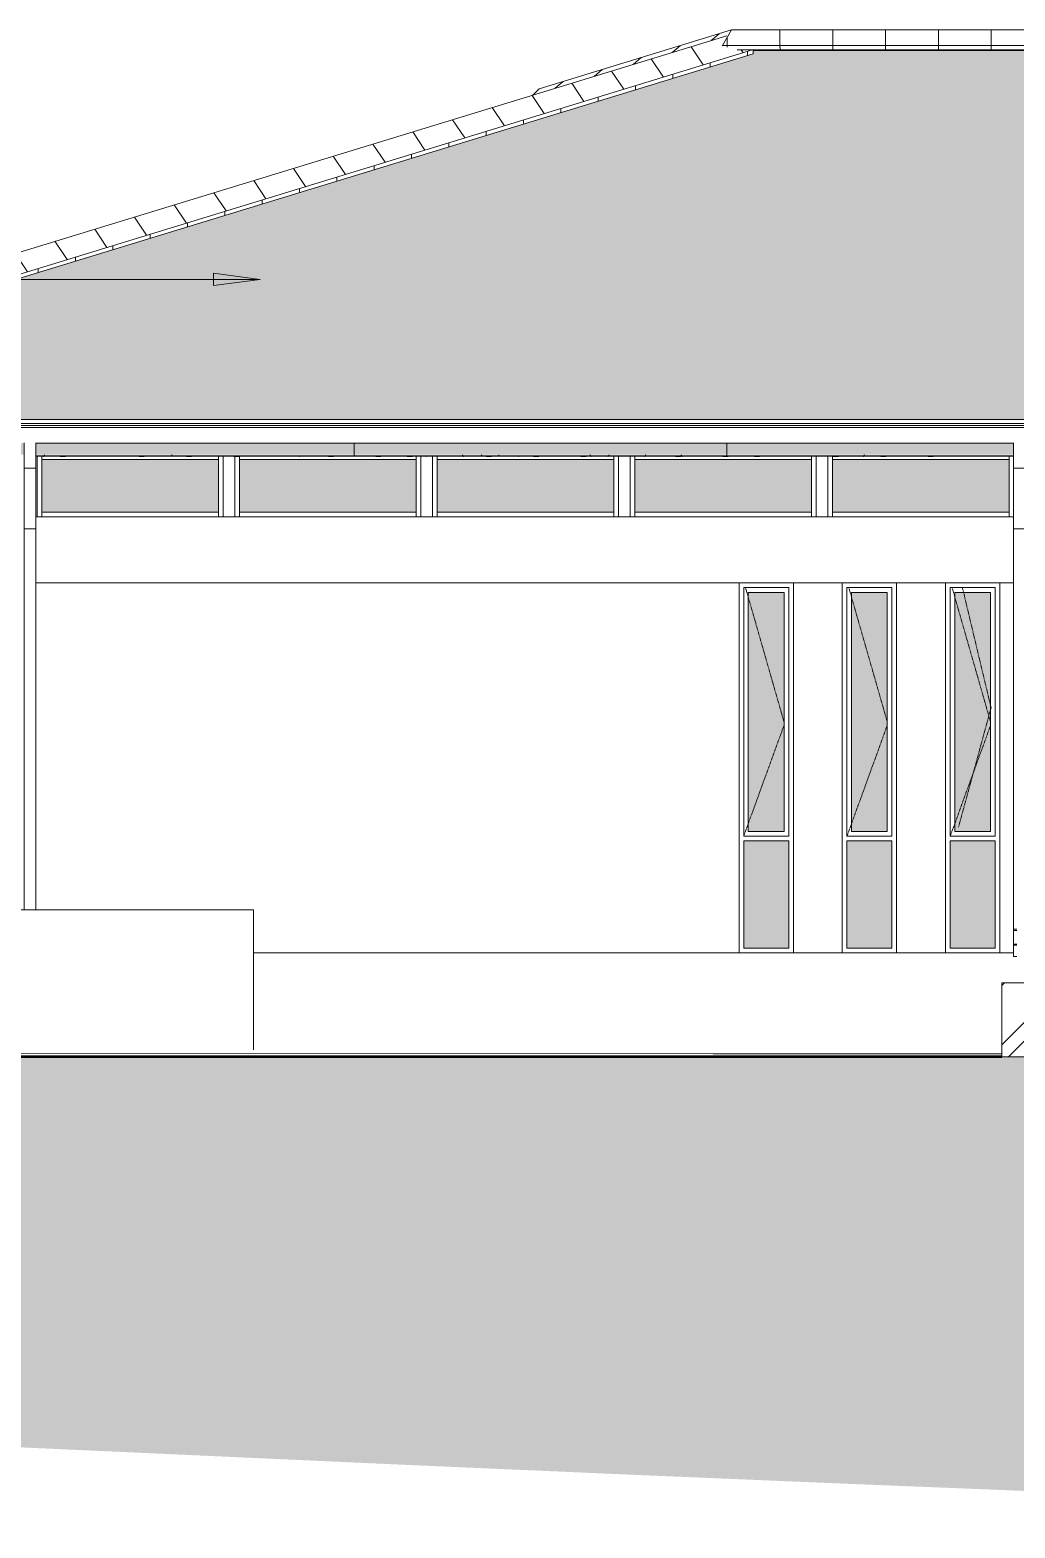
# Model space of a CAD drawing. Header units: millimetres. Extents: x -35517 to 139323, y -3702 to 5999.
# Drawn here: x 109879 to 116222, y -3702 to 5938 of the extents above; entities that cross this region are included whole.
import ezdxf

# ---------------------------------------------------------------- set-up
doc = ezdxf.new("R2010")
doc.units = ezdxf.units.MM
doc.linetypes.add('Dash', pattern=[6.35, 3.175, -3.175])
for name, color, linetype, lineweight in [('A-DETL-GENF', 92, 'Continuous', 5), ('A-DETL-THIN', 151, 'Continuous', 5), ('A-GENM', 13, 'Continuous', 5), ('A-GLAZ', 151, 'Continuous', 5), ('A-GLAZ-CURT', 52, 'Continuous', 5), ('A-GLAZ-CWMG', 51, 'Continuous', 5), ('A-GLAZ-HDLN', 1, 'Dash', 9), ('A-ROOF', 132, 'Continuous', 9), ('A-ROOF-OTLN', 132, 'Continuous', 5), ('A-ROOF-PATT', 132, 'Continuous', 9), ('A-WALL', 113, 'Continuous', 9), ('A-WALL-PATT', 111, 'Continuous', 18), ('C-TOPO', 7, 'Continuous', 5), ('C-TOPO-PATT', 8, 'Continuous', 50), ('G-ANNO-TEXT', 231, 'Continuous', 5), ('I-WALL', 2, 'Continuous', 9), ('S-COLS', 52, 'Continuous', 5)]:
    doc.layers.add(name, color=color, linetype=linetype, lineweight=lineweight)

# ---------------------------------------------------------------- blocks, each defined once
blk = doc.blocks.new('W-05 350x2380 - 350-1484005-GENERAL EAST ELEVATION')
at = {"layer": 'A-GLAZ'}
for points in [[(7258.7, 780), (7488.7, 780), (7488.7, 2319), (7258.7, 2319), (7258.7, 872.7)], [(7518.7, 30), (7518.1, 720), (7228.7, 720), (7228.7, 30), (7369.3, 30)]]:
    blk.add_hatch(color=256, dxfattribs=at).paths.add_polyline_path(points)
for p, q in [((7228.7, 750), (7228.7, 2350)), ((7228.7, 2350), (7518.7, 2350)), ((7258.7, 2319), (7258.7, 780)), ((7258.7, 2319), (7488.7, 2319)), ((7488.7, 780), (7488.7, 2319)), ((7518.7, 2350), (7518.7, 750)), ((7258.7, 780), (7488.7, 780)), ((7518.7, 750), (7228.7, 750)), ((7228.7, 30), (7228.7, 720)), ((7228.7, 720), (7518.7, 720)), ((7518.7, 720), (7518.7, 30)), ((7518.7, 30), (7228.7, 30))]:
    blk.add_line(p, q, dxfattribs=at)
at = {"layer": 'A-GLAZ-HDLN'}
for p, q in [((7240.9, 2349), (7488.7, 1484.8)), ((8629.9, 2380), (8630.2, 2378.7)), ((8633.9, 2363.2), (8636.6, 2352)), ((8646.1, 2312), (8659.1, 2257.6)), ((8666.6, 2226), (8691.9, 2120)), ((8696.7, 2100), (8706.4, 2059.3)), ((8709.7, 2045.7), (8712.5, 2034)), ((8722, 1994), (8727.5, 1971.1)), ((8730.7, 1957.5), (8737.8, 1928)), ((8747.3, 1888), (8748.5, 1883)), ((8751.8, 1869.3), (8763, 1822)), ((8805.7, 1643.4), (8813.6, 1610)), ((8815.5, 1554.8), (8805.7, 1518.6)), ((8819.7, 1570), (8819.2, 1568.1)), ((7488.7, 1464.3), (7228.7, 750)), ((8758.3, 1344.9), (8743.9, 1292)), ((8720.7, 1207), (8715, 1186)), ((8733, 1252), (8726.7, 1228.9)), ((8704.1, 1146), (8688.9, 1090.5)), ((8664.7, 1001.6), (8660.1, 984.8)), ((8633, 885.3), (8628.2, 868)), ((8646.2, 934), (8636.6, 898.7)), ((8617.3, 828), (8613.1, 812.6))]:
    blk.add_line(p, q, dxfattribs=at)
blk = doc.blocks.new('W-05 350x2380 - 350-V376-GENERAL EAST ELEVATION')
at = {"layer": 'A-GLAZ'}
for points in [[(6766, 780), (6823.7, 780), (6823.7, 2319), (6593.7, 2319), (6593.7, 780), (6615.1, 780)], [(6657.6, 30), (6853.7, 30), (6853.1, 720), (6563.7, 720), (6563.7, 30), (6652.8, 30)]]:
    blk.add_hatch(color=256, dxfattribs=at).paths.add_polyline_path(points)
for p, q in [((6563.7, 750), (6563.7, 2350)), ((6563.7, 2350), (6853.7, 2350)), ((6593.7, 2319), (6593.7, 780)), ((6593.7, 2319), (6823.7, 2319)), ((6823.7, 780), (6823.7, 2319)), ((6853.7, 2350), (6853.7, 750)), ((6593.7, 780), (6823.7, 780)), ((6853.7, 750), (6563.7, 750)), ((6563.7, 30), (6563.7, 720)), ((6563.7, 720), (6853.7, 720)), ((6853.7, 720), (6853.7, 30)), ((6853.7, 30), (6563.7, 30))]:
    blk.add_line(p, q, dxfattribs=at)
at = {"layer": 'A-GLAZ-HDLN'}
for p, q in [((6575.9, 2349), (6823.7, 1484.8)), ((7964.9, 2380), (7965.4, 2378)), ((7969.1, 2362.6), (7971.6, 2352)), ((7981.1, 2312), (7994.4, 2256.5)), ((8001.6, 2226), (8026.9, 2120)), ((8031.7, 2100), (8041.3, 2060)), ((8044.5, 2046.4), (8047.5, 2034)), ((8057, 1994), (8062.3, 1971.9)), ((8065.5, 1958.2), (8072.8, 1928)), ((8082.3, 1888), (8083.3, 1883.7)), ((8086.6, 1870), (8098, 1822)), ((8139.7, 1647.5), (8148.6, 1610)), ((8150.4, 1554.1), (8139.7, 1514.9)), ((8154.7, 1570), (8154, 1567.4)), ((6823.7, 1464.3), (6563.7, 750)), ((8093.6, 1346), (8078.9, 1292)), ((8056, 1208.1), (8050, 1186)), ((8068, 1252), (8061.8, 1229.5)), ((8039.1, 1146), (8024.2, 1091.6)), ((7998.7, 997.9), (7994.9, 984.1)), ((7967.8, 884.6), (7963.2, 868)), ((7981.2, 934), (7971.4, 898)), ((7952.3, 828), (7947.9, 811.9))]:
    blk.add_line(p, q, dxfattribs=at)
blk = doc.blocks.new('FP_607-GENERAL EAST ELEVATION')
at = {"layer": 'A-ROOF-OTLN'}
blk.add_line((1340.5, 3195), (7635.5, 3195), dxfattribs=at)
at = {"layer": 'A-ROOF-PATT', "lineweight": 5}
for p, q in [((1340.5, 3197), (7635.5, 3197)), ((1388.4, 3193.9), (1388.2, 3193.8)), ((1388.5, 3193.9), (1388.4, 3193.9)), ((1388.7, 3193.9), (1388.5, 3193.9)), ((1388.9, 3194), (1388.7, 3193.9)), ((1389.1, 3194.1), (1388.9, 3194)), ((1389.3, 3194.2), (1389.1, 3194.1)), ((1389.5, 3194.2), (1389.3, 3194.2)), ((1389.7, 3194.4), (1389.5, 3194.2)), ((1389.9, 3194.5), (1389.7, 3194.4)), ((1390.1, 3194.6), (1389.9, 3194.5)), ((1390.3, 3194.8), (1390.1, 3194.6)), ((1390.5, 3194.9), (1390.3, 3194.8)), ((1390.7, 3195.1), (1390.5, 3194.9)), ((1390.8, 3195.3), (1390.7, 3195.1)), ((1391, 3195.5), (1390.8, 3195.3)), ((1391.2, 3195.7), (1391, 3195.5)), ((1391.4, 3195.9), (1391.2, 3195.7)), ((1391.6, 3196.1), (1391.4, 3195.9)), ((1391.8, 3196.3), (1391.6, 3196.1)), ((1392, 3196.6), (1391.8, 3196.3)), ((1392.2, 3196.8), (1392, 3196.6)), ((1392.4, 3197.1), (1392.2, 3196.8)), ((1392.6, 3197.4), (1392.4, 3197.1)), ((1392.8, 3197.6), (1392.6, 3197.4)), ((1393, 3197.9), (1392.8, 3197.6)), ((1393.1, 3198.2), (1393, 3197.9)), ((1393.3, 3198.5), (1393.1, 3198.2)), ((1393.5, 3198.8), (1393.3, 3198.5)), ((1393.7, 3199.2), (1393.5, 3198.8)), ((1393.9, 3199.5), (1393.7, 3199.2)), ((1394.1, 3199.8), (1393.9, 3199.5)), ((1394.3, 3200.2), (1394.1, 3199.8)), ((1394.5, 3200.5), (1394.3, 3200.2)), ((1394.7, 3200.9), (1394.5, 3200.5)), ((1394.9, 3201.2), (1394.7, 3200.9)), ((1395.1, 3201.6), (1394.9, 3201.2)), ((1395.3, 3201.9), (1395.1, 3201.6)), ((1395.4, 3202.3), (1395.3, 3201.9)), ((1395.6, 3202.6), (1395.4, 3202.3)), ((1395.8, 3203), (1395.6, 3202.6)), ((1396, 3203.4), (1395.8, 3203)), ((1396.2, 3203.8), (1396, 3203.4)), ((1396.4, 3204.1), (1396.2, 3203.8)), ((1396.6, 3204.5), (1396.4, 3204.1)), ((1497.6, 3194), (1531.1, 3194)), ((2005.6, 3194), (2039.1, 3194)), ((2209.6, 3193.9), (2209.4, 3193.8)), ((2209.8, 3193.9), (2209.6, 3193.9)), ((2210, 3193.9), (2209.8, 3193.9)), ((2210.2, 3194), (2210, 3193.9)), ((2210.3, 3194.1), (2210.2, 3194)), ((2210.5, 3194.2), (2210.3, 3194.1)), ((2210.7, 3194.2), (2210.5, 3194.2)), ((2210.9, 3194.4), (2210.7, 3194.2)), ((2211.1, 3194.5), (2210.9, 3194.4)), ((2211.3, 3194.6), (2211.1, 3194.5)), ((2211.5, 3194.8), (2211.3, 3194.6)), ((2211.7, 3194.9), (2211.5, 3194.8)), ((2211.9, 3195.1), (2211.7, 3194.9)), ((2212.1, 3195.3), (2211.9, 3195.1)), ((2212.3, 3195.5), (2212.1, 3195.3)), ((2212.5, 3195.7), (2212.3, 3195.5)), ((2212.6, 3195.9), (2212.5, 3195.7)), ((2212.8, 3196.1), (2212.6, 3195.9)), ((2213, 3196.3), (2212.8, 3196.1)), ((2213.2, 3196.6), (2213, 3196.3)), ((2213.4, 3196.8), (2213.2, 3196.6)), ((2213.6, 3197.1), (2213.4, 3196.8)), ((2213.8, 3197.4), (2213.6, 3197.1)), ((2214, 3197.6), (2213.8, 3197.4)), ((2214.2, 3197.9), (2214, 3197.6)), ((2214.4, 3198.2), (2214.2, 3197.9)), ((2214.6, 3198.5), (2214.4, 3198.2)), ((2214.8, 3198.8), (2214.6, 3198.5)), ((2214.9, 3199.2), (2214.8, 3198.8)), ((2215.1, 3199.5), (2214.9, 3199.2)), ((2215.3, 3199.8), (2215.1, 3199.5)), ((2215.5, 3200.2), (2215.3, 3199.8)), ((2215.7, 3200.5), (2215.5, 3200.2)), ((2215.9, 3200.9), (2215.7, 3200.5)), ((2216.1, 3201.2), (2215.9, 3200.9)), ((2216.3, 3201.6), (2216.1, 3201.2)), ((2216.5, 3201.9), (2216.3, 3201.6)), ((2216.7, 3202.3), (2216.5, 3201.9)), ((2216.9, 3202.6), (2216.7, 3202.3)), ((2217, 3203), (2216.9, 3202.6)), ((2217.2, 3203.4), (2217, 3203)), ((2217.4, 3203.8), (2217.2, 3203.4)), ((2217.6, 3204.1), (2217.4, 3203.8)), ((2217.8, 3204.5), (2217.6, 3204.1)), ((2310.4, 3194), (2343.9, 3194)), ((2444.2, 3193.9), (2444, 3193.8)), ((2444.4, 3193.9), (2444.2, 3193.9)), ((2444.5, 3193.9), (2444.4, 3193.9)), ((2444.7, 3194), (2444.5, 3193.9)), ((2444.9, 3194), (2444.7, 3194)), ((2445.1, 3194.1), (2444.9, 3194)), ((2615.2, 3194), (2648.7, 3194)), ((3034.4, 3199.6), (3034.2, 3199.9)), ((3034.6, 3199.3), (3034.4, 3199.6)), ((3034.8, 3198.9), (3034.6, 3199.3)), ((3035, 3198.6), (3034.8, 3198.9)), ((3035.2, 3198.3), (3035, 3198.6)), ((3035.4, 3198), (3035.2, 3198.3)), ((3035.6, 3197.8), (3035.4, 3198)), ((3035.7, 3197.5), (3035.6, 3197.8)), ((3035.9, 3197.2), (3035.7, 3197.5)), ((3036.1, 3197), (3035.9, 3197.2)), ((3036.3, 3196.7), (3036.1, 3197)), ((3036.5, 3196.5), (3036.3, 3196.7)), ((3036.7, 3196.2), (3036.5, 3196.5)), ((3036.9, 3196), (3036.7, 3196.2)), ((3037, 3195.8), (3036.9, 3196)), ((3037.2, 3195.6), (3037, 3195.8)), ((3037.4, 3195.4), (3037.2, 3195.6)), ((3037.6, 3195.2), (3037.4, 3195.4)), ((3037.8, 3195), (3037.6, 3195.2)), ((3038, 3194.9), (3037.8, 3195)), ((3038.2, 3194.7), (3038, 3194.9)), ((3038.4, 3194.6), (3038.2, 3194.7)), ((3038.5, 3194.5), (3038.4, 3194.6)), ((3038.7, 3194.3), (3038.5, 3194.5)), ((3038.9, 3194.2), (3038.7, 3194.3)), ((3039.1, 3194.1), (3038.9, 3194.2)), ((3039.3, 3194.1), (3039.1, 3194.1)), ((3039.5, 3194), (3039.3, 3194.1)), ((3039.7, 3193.9), (3039.5, 3194)), ((3039.9, 3193.9), (3039.7, 3193.9)), ((3040, 3193.9), (3039.9, 3193.9)), ((3040.2, 3193.8), (3040, 3193.9)), ((3224.8, 3194), (3258.3, 3194)), ((3389.7, 3197), (3389.7, 3204.5)), ((3529.6, 3194), (3563.1, 3194)), ((3732.8, 3194), (3766.3, 3194)), ((3852, 3193.9), (3851.8, 3193.8)), ((3852.2, 3193.9), (3852, 3193.9)), ((3852.4, 3193.9), (3852.2, 3193.9)), ((3852.6, 3194), (3852.4, 3193.9)), ((3852.8, 3194.1), (3852.6, 3194)), ((3853, 3194.1), (3852.8, 3194.1)), ((3853.1, 3194.2), (3853, 3194.1)), ((3853.3, 3194.3), (3853.1, 3194.2)), ((3853.5, 3194.5), (3853.3, 3194.3)), ((3853.7, 3194.6), (3853.5, 3194.5)), ((3853.9, 3194.7), (3853.7, 3194.6)), ((3854.1, 3194.9), (3853.9, 3194.7)), ((3854.3, 3195), (3854.1, 3194.9)), ((3854.5, 3195.2), (3854.3, 3195)), ((3854.6, 3195.4), (3854.5, 3195.2)), ((3854.8, 3195.6), (3854.6, 3195.4)), ((3855, 3195.8), (3854.8, 3195.6)), ((3855.2, 3196), (3855, 3195.8)), ((3855.4, 3196.2), (3855.2, 3196)), ((3855.6, 3196.5), (3855.4, 3196.2)), ((3855.8, 3196.7), (3855.6, 3196.5)), ((3855.9, 3197), (3855.8, 3196.7)), ((3856.1, 3197.2), (3855.9, 3197)), ((3856.3, 3197.5), (3856.1, 3197.2)), ((3856.5, 3197.8), (3856.3, 3197.5)), ((4087.8, 3204.1), (4087.7, 3204.5)), ((4088, 3203.8), (4087.8, 3204.1)), ((4088.2, 3203.4), (4088, 3203.8)), ((4088.4, 3203), (4088.2, 3203.4)), ((4088.6, 3202.6), (4088.4, 3203)), ((4088.8, 3202.3), (4088.6, 3202.6)), ((4089, 3201.9), (4088.8, 3202.3)), ((4089.2, 3201.6), (4089, 3201.9)), ((4089.4, 3201.2), (4089.2, 3201.6)), ((4089.6, 3200.9), (4089.4, 3201.2)), ((4089.8, 3200.5), (4089.6, 3200.9)), ((4090, 3200.2), (4089.8, 3200.5)), ((4090.1, 3199.8), (4090, 3200.2)), ((4090.3, 3199.5), (4090.1, 3199.8)), ((4090.5, 3199.2), (4090.3, 3199.5)), ((4090.7, 3198.8), (4090.5, 3199.2)), ((4090.9, 3198.5), (4090.7, 3198.8)), ((4091.1, 3198.2), (4090.9, 3198.5)), ((4091.3, 3197.9), (4091.1, 3198.2)), ((4091.5, 3197.6), (4091.3, 3197.9)), ((4091.7, 3197.4), (4091.5, 3197.6)), ((4091.9, 3197.1), (4091.7, 3197.4)), ((4092.1, 3196.8), (4091.9, 3197.1)), ((4092.3, 3196.6), (4092.1, 3196.8)), ((4092.4, 3196.3), (4092.3, 3196.6)), ((4092.6, 3196.1), (4092.4, 3196.3)), ((4092.8, 3195.9), (4092.6, 3196.1)), ((4093, 3195.7), (4092.8, 3195.9)), ((4093.2, 3195.5), (4093, 3195.7)), ((4093.4, 3195.3), (4093.2, 3195.5)), ((4093.6, 3195.1), (4093.4, 3195.3)), ((4093.8, 3194.9), (4093.6, 3195.1)), ((4094, 3194.8), (4093.8, 3194.9)), ((4094.2, 3194.6), (4094, 3194.8)), ((4094.4, 3194.5), (4094.2, 3194.6)), ((4094.5, 3194.4), (4094.4, 3194.5)), ((4094.7, 3194.2), (4094.5, 3194.4)), ((4094.9, 3194.2), (4094.7, 3194.2)), ((4095.1, 3194.1), (4094.9, 3194.2)), ((4095.3, 3194), (4095.1, 3194.1)), ((4095.5, 3193.9), (4095.3, 3194)), ((4095.7, 3193.9), (4095.5, 3193.9)), ((4095.9, 3193.9), (4095.7, 3193.9)), ((4096.1, 3193.8), (4095.9, 3193.9)), ((4205.5, 3194.5), (4205.3, 3194.4)), ((4205.7, 3194.6), (4205.5, 3194.5)), ((4205.9, 3194.7), (4205.7, 3194.6)), ((4206.1, 3194.9), (4205.9, 3194.7)), ((4206.2, 3195.1), (4206.1, 3194.9)), ((4206.4, 3195.2), (4206.2, 3195.1)), ((4206.6, 3195.4), (4206.4, 3195.2)), ((4206.8, 3195.6), (4206.6, 3195.4)), ((4207, 3195.8), (4206.8, 3195.6)), ((4207.2, 3196), (4207, 3195.8)), ((4207.4, 3196.3), (4207.2, 3196)), ((4207.5, 3196.5), (4207.4, 3196.3)), ((4207.7, 3196.7), (4207.5, 3196.5)), ((4207.9, 3197), (4207.7, 3196.7)), ((4208.1, 3197.2), (4207.9, 3197)), ((4208.3, 3197.5), (4208.1, 3197.2)), ((4208.5, 3197.8), (4208.3, 3197.5)), ((4208.7, 3198.1), (4208.5, 3197.8)), ((4208.9, 3198.4), (4208.7, 3198.1)), ((4209, 3198.7), (4208.9, 3198.4)), ((4209.2, 3199), (4209, 3198.7)), ((4209.4, 3199.3), (4209.2, 3199)), ((4209.6, 3199.6), (4209.4, 3199.3)), ((4209.8, 3199.9), (4209.6, 3199.6)), ((4210, 3200.3), (4209.8, 3199.9)), ((4210.2, 3200.6), (4210, 3200.3)), ((4210.3, 3200.9), (4210.2, 3200.6)), ((4210.5, 3201.3), (4210.3, 3200.9)), ((4210.7, 3201.6), (4210.5, 3201.3)), ((4210.9, 3202), (4210.7, 3201.6)), ((4211.1, 3202.3), (4210.9, 3202)), ((4211.3, 3202.7), (4211.1, 3202.3)), ((4211.5, 3203.1), (4211.3, 3202.7)), ((4211.7, 3203.4), (4211.5, 3203.1)), ((4211.8, 3203.8), (4211.7, 3203.4)), ((4212, 3204.1), (4211.8, 3203.8)), ((4212.2, 3204.5), (4212, 3204.1)), ((4240.8, 3194), (4274.3, 3194)), ((4322.5, 3204.2), (4322.3, 3204.5)), ((4322.6, 3203.8), (4322.5, 3204.2)), ((4322.8, 3203.5), (4322.6, 3203.8)), ((4323, 3203.2), (4322.8, 3203.5)), ((4323.2, 3202.8), (4323, 3203.2)), ((4323.3, 3202.5), (4323.2, 3202.8)), ((4323.5, 3202.2), (4323.3, 3202.5)), ((4323.7, 3201.8), (4323.5, 3202.2)), ((4445.9, 3194.8), (4445.7, 3194.9)), ((4446.1, 3194.7), (4445.9, 3194.8)), ((4446.2, 3194.5), (4446.1, 3194.7)), ((4446.4, 3194.4), (4446.2, 3194.5)), ((4446.6, 3194.3), (4446.4, 3194.4)), ((4446.8, 3194.2), (4446.6, 3194.3)), ((4447, 3194.1), (4446.8, 3194.2)), ((4447.1, 3194), (4447, 3194.1)), ((4447.3, 3194), (4447.1, 3194)), ((4447.5, 3193.9), (4447.3, 3194)), ((4447.7, 3193.9), (4447.5, 3193.9)), ((4447.9, 3193.9), (4447.7, 3193.9)), ((4448, 3193.8), (4447.9, 3193.9)), ((4545.6, 3194), (4579.1, 3194)), ((4850.4, 3194), (4883.9, 3194)), ((4909.1, 3204.1), (4908.9, 3204.5)), ((4909.3, 3203.8), (4909.1, 3204.1)), ((4909.4, 3203.4), (4909.3, 3203.8)), ((4909.6, 3203), (4909.4, 3203.4)), ((4909.8, 3202.7), (4909.6, 3203)), ((4910, 3202.3), (4909.8, 3202.7)), ((4910.2, 3202), (4910, 3202.3)), ((4910.4, 3201.6), (4910.2, 3202)), ((4910.6, 3201.3), (4910.4, 3201.6)), ((4910.8, 3200.9), (4910.6, 3201.3)), ((4910.9, 3200.6), (4910.8, 3200.9)), ((4911.1, 3200.2), (4910.9, 3200.6)), ((4911.3, 3199.9), (4911.1, 3200.2)), ((4911.5, 3199.6), (4911.3, 3199.9)), ((4911.7, 3199.3), (4911.5, 3199.6)), ((4911.9, 3198.9), (4911.7, 3199.3)), ((4912.1, 3198.6), (4911.9, 3198.9)), ((4912.3, 3198.3), (4912.1, 3198.6)), ((4912.4, 3198), (4912.3, 3198.3)), ((4912.6, 3197.8), (4912.4, 3198)), ((4912.8, 3197.5), (4912.6, 3197.8)), ((4913, 3197.2), (4912.8, 3197.5)), ((4913.2, 3196.9), (4913, 3197.2)), ((4913.4, 3196.7), (4913.2, 3196.9)), ((4913.6, 3196.4), (4913.4, 3196.7)), ((4913.8, 3196.2), (4913.6, 3196.4)), ((4914, 3196), (4913.8, 3196.2)), ((4914.1, 3195.8), (4914, 3196)), ((4914.3, 3195.6), (4914.1, 3195.8)), ((4914.5, 3195.4), (4914.3, 3195.6)), ((4914.7, 3195.2), (4914.5, 3195.4)), ((4914.9, 3195), (4914.7, 3195.2)), ((4915.1, 3194.9), (4914.9, 3195)), ((4915.3, 3194.7), (4915.1, 3194.9)), ((4915.5, 3194.6), (4915.3, 3194.7)), ((4915.6, 3194.4), (4915.5, 3194.6)), ((4915.8, 3194.3), (4915.6, 3194.4)), ((4916, 3194.2), (4915.8, 3194.3)), ((5025.2, 3193.9), (5025, 3193.8)), ((5025.4, 3193.9), (5025.2, 3193.9)), ((5025.6, 3193.9), (5025.4, 3193.9)), ((5025.8, 3194), (5025.6, 3193.9)), ((5026, 3194.1), (5025.8, 3194)), ((5026.2, 3194.2), (5026, 3194.1)), ((5026.4, 3194.2), (5026.2, 3194.2)), ((5026.5, 3194.4), (5026.4, 3194.2)), ((5026.7, 3194.5), (5026.5, 3194.4)), ((5026.9, 3194.6), (5026.7, 3194.5)), ((5027.1, 3194.8), (5026.9, 3194.6)), ((5027.3, 3194.9), (5027.1, 3194.8)), ((5027.5, 3195.1), (5027.3, 3194.9)), ((5027.7, 3195.3), (5027.5, 3195.1)), ((5027.9, 3195.5), (5027.7, 3195.3)), ((5028.1, 3195.7), (5027.9, 3195.5)), ((5028.3, 3195.9), (5028.1, 3195.7)), ((5028.5, 3196.1), (5028.3, 3195.9)), ((5028.6, 3196.3), (5028.5, 3196.1)), ((5028.8, 3196.6), (5028.6, 3196.3)), ((5029, 3196.8), (5028.8, 3196.6)), ((5029.2, 3197.1), (5029, 3196.8)), ((5029.4, 3197.4), (5029.2, 3197.1)), ((5029.6, 3197.6), (5029.4, 3197.4)), ((5029.8, 3197.9), (5029.6, 3197.6)), ((5030, 3198.2), (5029.8, 3197.9)), ((5030.2, 3198.5), (5030, 3198.2)), ((5030.4, 3198.8), (5030.2, 3198.5)), ((5030.6, 3199.2), (5030.4, 3198.8)), ((5030.8, 3199.5), (5030.6, 3199.2)), ((5030.9, 3199.8), (5030.8, 3199.5)), ((5031.1, 3200.2), (5030.9, 3199.8)), ((5031.3, 3200.5), (5031.1, 3200.2)), ((5031.5, 3200.9), (5031.3, 3200.5)), ((5031.7, 3201.2), (5031.5, 3200.9)), ((5031.9, 3201.6), (5031.7, 3201.2)), ((5032.1, 3201.9), (5031.9, 3201.6)), ((5032.3, 3202.3), (5032.1, 3201.9)), ((5032.5, 3202.6), (5032.3, 3202.3)), ((5032.7, 3203), (5032.5, 3202.6)), ((5032.9, 3203.4), (5032.7, 3203)), ((5033.1, 3203.8), (5032.9, 3203.4)), ((5033.2, 3204.1), (5033.1, 3203.8)), ((5033.4, 3204.5), (5033.2, 3204.1)), ((5259.8, 3193.9), (5259.6, 3193.8)), ((5260, 3193.9), (5259.8, 3193.9)), ((5260.2, 3193.9), (5260, 3193.9)), ((5260.4, 3194), (5260.2, 3193.9)), ((5260.6, 3194.1), (5260.4, 3194)), ((5260.8, 3194.1), (5260.6, 3194.1)), ((5261, 3194.2), (5260.8, 3194.1)), ((5261.2, 3194.3), (5261, 3194.2)), ((5261.3, 3194.5), (5261.2, 3194.3)), ((5261.5, 3194.6), (5261.3, 3194.5)), ((5261.7, 3194.7), (5261.5, 3194.6)), ((5261.9, 3194.9), (5261.7, 3194.7)), ((5262.1, 3195.1), (5261.9, 3194.9)), ((5262.3, 3195.2), (5262.1, 3195.1)), ((5262.5, 3195.4), (5262.3, 3195.2)), ((5262.7, 3195.6), (5262.5, 3195.4)), ((5262.9, 3195.8), (5262.7, 3195.6)), ((5263, 3196), (5262.9, 3195.8)), ((5263.2, 3196.3), (5263, 3196)), ((5263.4, 3196.5), (5263.2, 3196.3)), ((5263.6, 3196.8), (5263.4, 3196.5)), ((5263.8, 3197), (5263.6, 3196.8)), ((5264, 3197.3), (5263.8, 3197)), ((5264.2, 3197.6), (5264, 3197.3)), ((5264.4, 3197.8), (5264.2, 3197.6)), ((5264.6, 3198.1), (5264.4, 3197.8)), ((5264.8, 3198.4), (5264.6, 3198.1)), ((5264.9, 3198.7), (5264.8, 3198.4)), ((5265.1, 3199.1), (5264.9, 3198.7)), ((5265.3, 3199.4), (5265.1, 3199.1)), ((5265.5, 3199.7), (5265.3, 3199.4)), ((5265.7, 3200), (5265.5, 3199.7)), ((5265.9, 3200.4), (5265.7, 3200)), ((5266.1, 3200.7), (5265.9, 3200.4)), ((5266.3, 3201.1), (5266.1, 3200.7)), ((5266.5, 3201.4), (5266.3, 3201.1)), ((5266.6, 3201.8), (5266.5, 3201.4)), ((5266.8, 3202.1), (5266.6, 3201.8)), ((5267, 3202.5), (5266.8, 3202.1)), ((5267.2, 3202.8), (5267, 3202.5)), ((5267.4, 3203.2), (5267.2, 3202.8)), ((5267.6, 3203.6), (5267.4, 3203.2)), ((5267.8, 3203.9), (5267.6, 3203.6)), ((5268, 3204.3), (5267.8, 3203.9)), ((5460, 3194), (5493.5, 3194)), ((5495.7, 3204.1), (5495.5, 3204.5)), ((5495.9, 3203.8), (5495.7, 3204.1)), ((5496, 3203.4), (5495.9, 3203.8)), ((5496.2, 3203), (5496, 3203.4)), ((5496.4, 3202.6), (5496.2, 3203)), ((5496.6, 3202.3), (5496.4, 3202.6)), ((5496.8, 3201.9), (5496.6, 3202.3)), ((5497, 3201.6), (5496.8, 3201.9)), ((5497.2, 3201.2), (5497, 3201.6)), ((5497.4, 3200.9), (5497.2, 3201.2)), ((5497.6, 3200.5), (5497.4, 3200.9)), ((5497.8, 3200.2), (5497.6, 3200.5)), ((5498, 3199.8), (5497.8, 3200.2)), ((5498.1, 3199.5), (5498, 3199.8)), ((5498.3, 3199.2), (5498.1, 3199.5)), ((5498.5, 3198.8), (5498.3, 3199.2)), ((5498.7, 3198.5), (5498.5, 3198.8)), ((5498.9, 3198.2), (5498.7, 3198.5)), ((5499.1, 3197.9), (5498.9, 3198.2)), ((5499.3, 3197.6), (5499.1, 3197.9)), ((5499.5, 3197.4), (5499.3, 3197.6)), ((5499.7, 3197.1), (5499.5, 3197.4)), ((5499.9, 3196.8), (5499.7, 3197.1)), ((5500.1, 3196.6), (5499.9, 3196.8)), ((5500.3, 3196.3), (5500.1, 3196.6)), ((5500.4, 3196.1), (5500.3, 3196.3)), ((5500.6, 3195.9), (5500.4, 3196.1)), ((5500.8, 3195.7), (5500.6, 3195.9)), ((5501, 3195.5), (5500.8, 3195.7)), ((5501.2, 3195.3), (5501, 3195.5)), ((5501.4, 3195.1), (5501.2, 3195.3)), ((5501.6, 3194.9), (5501.4, 3195.1)), ((5501.8, 3194.8), (5501.6, 3194.9)), ((5502, 3194.6), (5501.8, 3194.8)), ((5502.2, 3194.5), (5502, 3194.6)), ((5502.4, 3194.4), (5502.2, 3194.5)), ((5502.6, 3194.2), (5502.4, 3194.4)), ((5502.7, 3194.2), (5502.6, 3194.2)), ((5502.9, 3194.1), (5502.7, 3194.2)), ((5503.1, 3194), (5502.9, 3194.1)), ((5503.3, 3193.9), (5503.1, 3194)), ((5503.5, 3193.9), (5503.3, 3193.9)), ((5503.7, 3193.9), (5503.5, 3193.9)), ((5503.9, 3193.8), (5503.7, 3193.9)), ((5764.8, 3194), (5798.3, 3194)), ((5789.7, 3197), (5789.7, 3204.5)), ((5968, 3194), (6001.5, 3194)), ((6476, 3194), (6509.5, 3194)), ((6667.6, 3193.9), (6667.5, 3193.8)), ((6667.8, 3193.9), (6667.6, 3193.9)), ((6668, 3193.9), (6667.8, 3193.9)), ((6668.2, 3194), (6668, 3193.9)), ((6668.4, 3194.1), (6668.2, 3194)), ((6668.6, 3194.2), (6668.4, 3194.1)), ((6668.8, 3194.2), (6668.6, 3194.2)), ((6669, 3194.4), (6668.8, 3194.2)), ((6669.2, 3194.5), (6669, 3194.4)), ((6669.4, 3194.6), (6669.2, 3194.5)), ((6669.6, 3194.8), (6669.4, 3194.6)), ((6669.8, 3194.9), (6669.6, 3194.8)), ((6669.9, 3195.1), (6669.8, 3194.9)), ((6670.1, 3195.3), (6669.9, 3195.1)), ((6670.3, 3195.5), (6670.1, 3195.3)), ((6670.5, 3195.7), (6670.3, 3195.5)), ((6670.7, 3195.9), (6670.5, 3195.7)), ((6670.9, 3196.1), (6670.7, 3195.9)), ((6671.1, 3196.3), (6670.9, 3196.1)), ((6671.3, 3196.6), (6671.1, 3196.3)), ((6671.5, 3196.8), (6671.3, 3196.6)), ((6671.7, 3197.1), (6671.5, 3196.8)), ((6671.9, 3197.4), (6671.7, 3197.1)), ((6672.1, 3197.6), (6671.9, 3197.4)), ((6672.2, 3197.9), (6672.1, 3197.6)), ((6672.4, 3198.2), (6672.2, 3197.9)), ((6672.6, 3198.5), (6672.4, 3198.2)), ((6672.8, 3198.8), (6672.6, 3198.5)), ((6673, 3199.2), (6672.8, 3198.8)), ((6673.2, 3199.5), (6673, 3199.2)), ((6673.4, 3199.8), (6673.2, 3199.5)), ((6673.6, 3200.2), (6673.4, 3199.8)), ((6673.8, 3200.5), (6673.6, 3200.2)), ((6674, 3200.9), (6673.8, 3200.5)), ((6674.2, 3201.2), (6674, 3200.9)), ((6674.4, 3201.6), (6674.2, 3201.2)), ((6674.5, 3201.9), (6674.4, 3201.6)), ((6674.7, 3202.3), (6674.5, 3201.9)), ((6674.9, 3202.6), (6674.7, 3202.3)), ((6675.1, 3203), (6674.9, 3202.6)), ((6675.3, 3203.4), (6675.1, 3203)), ((6675.5, 3203.8), (6675.3, 3203.4)), ((6675.7, 3204.1), (6675.5, 3203.8)), ((6675.9, 3204.5), (6675.7, 3204.1)), ((6780.8, 3194), (6814.3, 3194)), ((7085.6, 3194), (7119.1, 3194))]:
    blk.add_line(p, q, dxfattribs=at)
blk = doc.blocks.new('System Panel - Glazed-1463163-GENERAL EAST ELEVATION')
at = {"layer": 'A-GLAZ-CURT'}
blk.add_hatch(color=256, dxfattribs=at).paths.add_polyline_path([(3789.8, 2835), (3789.8, 3175), (2652, 3175), (2652, 2835), (3598.7, 2835)])
blk = doc.blocks.new('Rectangular Mullion - Sheerclip 15 - 75x50 Aluminium Top and Side A Edge Frame-1463161-GENERAL EAST ELEVATION')
at = {"layer": 'A-GLAZ-CWMG'}
for p, q in [((2652, 3175), (2652, 3195)), ((3789.8, 3195), (3789.8, 3175)), ((2652, 3175), (3789.8, 3175))]:
    blk.add_line(p, q, dxfattribs=at)
blk = doc.blocks.new('Rectangular Mullion - Sheerclip 15 - 75x50 Aluminium Top and Side A Edge Frame-1463162-GENERAL EAST ELEVATION')
at = {"layer": 'A-GLAZ-CWMG'}
for p, q in [((2652, 2805), (2652, 2835)), ((2652, 2835), (3789.8, 2835)), ((3789.8, 2835), (3789.8, 2805))]:
    blk.add_line(p, q, dxfattribs=at)
blk = doc.blocks.new('Rectangular Mullion - 30x75-1460575-GENERAL EAST ELEVATION')
at = {"layer": 'A-GLAZ-CWMG'}
blk.add_line((2652, 3175), (2652, 2835), dxfattribs=at)
blk = doc.blocks.new('Rectangular Mullion - 30x75-1460576-GENERAL EAST ELEVATION')
at = {"layer": 'A-GLAZ-CWMG'}
blk.add_line((3789.8, 2835), (3789.8, 3175), dxfattribs=at)
blk = doc.blocks.new('Rectangular Mullion - Sheerclip 15 - 75x50 Aluminium Top and Side A Edge Frame-V609-GENERAL EAST ELEVATION')
at = {"layer": 'A-GLAZ-CWMG'}
for p, q in [((5197.6, 3175), (5197.6, 3195.3)), ((6335.4, 3195.3), (6335.4, 3175)), ((5197.6, 3175), (6335.4, 3175))]:
    blk.add_line(p, q, dxfattribs=at)
blk = doc.blocks.new('Downpipe - Downpipe-V611-GENERAL EAST ELEVATION')
at = {"layer": 'A-GENM'}
for p, q in [((1265.5, 3119), (1265.5, 3282.2)), ((1340.5, 3282.2), (1340.5, 3119)), ((1265.5, 3119), (1340.5, 3119)), ((1265.5, 2727.6), (1265.5, 3119)), ((1340.5, 3119), (1340.5, 2727.6)), ((1265.5, 2727.6), (1340.5, 2727.6)), ((1265.5, 275.3), (1265.5, 2727.6)), ((1340.5, 2727.6), (1340.5, 275.3))]:
    blk.add_line(p, q, dxfattribs=at)
blk = doc.blocks.new('Downpipe - Downpipe-V614-GENERAL EAST ELEVATION')
at = {"layer": 'A-GENM'}
for p, q in [((7635.5, 3119), (7635.5, 3282.2)), ((7710.5, 3282.2), (7710.5, 3119)), ((7635.5, 3119), (7710.5, 3119)), ((7635.5, 2727.6), (7635.5, 3119)), ((7710.5, 3119), (7710.5, 2727.6)), ((7635.5, 2727.6), (7710.5, 2727.6)), ((7635.5, 144.1), (7635.5, 2727.6)), ((7710.5, 2727.6), (7710.5, 1541.5)), ((7635.5, 151.5), (7656.7, 151.5)), ((7635.5, 55.9), (7635.5, 151.5)), ((7656.7, 144.1), (7635.5, 144.1)), ((7635.5, 55.9), (7656.7, 55.9)), ((7635.5, 48.6), (7635.5, 55.9)), ((7656.7, 48.6), (7635.5, 48.6)), ((7635.5, -24.4), (7635.5, 48.6)), ((7635.5, -24.4), (7656.7, -24.4))]:
    blk.add_line(p, q, dxfattribs=at)
blk = doc.blocks.new('W-05 350x2380 - 350-V615-GENERAL EAST ELEVATION')
at = {"layer": 'A-GLAZ'}
for points in [[(5928.7, 780), (6158.7, 780), (6158.7, 2319), (5928.7, 2319), (5928.7, 872.7)], [(5898.7, 30), (6188.7, 30), (6188.1, 720), (5898.7, 720), (5898.7, 52.5)]]:
    blk.add_hatch(color=256, dxfattribs=at).paths.add_polyline_path(points)
for p, q in [((5898.7, 750), (5898.7, 2350)), ((5898.7, 2350), (6188.7, 2350)), ((5928.7, 2319), (5928.7, 780)), ((5928.7, 2319), (6158.7, 2319)), ((6158.7, 780), (6158.7, 2319)), ((6188.7, 2350), (6188.7, 750)), ((5928.7, 780), (6158.7, 780)), ((6188.7, 750), (5898.7, 750)), ((5898.7, 30), (5898.7, 720)), ((5898.7, 720), (6188.7, 720)), ((6188.7, 720), (6188.7, 30)), ((6188.7, 30), (5898.7, 30))]:
    blk.add_line(p, q, dxfattribs=at)
at = {"layer": 'A-GLAZ-HDLN'}
for p, q in [((5910.9, 2349), (6158.7, 1484.8)), ((7307.1, 2350), (7491.6, 1576.8)), ((7491.6, 1576.8), (7281.6, 806.8)), ((6158.7, 1464.3), (5898.7, 750))]:
    blk.add_line(p, q, dxfattribs=at)

msp = doc.modelspace()

# ---------------------------------------------------------------- hatches: boundary and pattern name
at = {"layer": 'A-DETL-GENF'}
h = msp.add_hatch(dxfattribs=at)
h.set_pattern_fill('FP_138', style=0, pattern_type=2)
h.set_pattern_definition([(45, (149900.19, 31118.52), (0, 179.9997), [127.279, -127.279]), (45, (149930.19, 31088.52), (0, 179.9997), [127.279, -127.279]), (45, (149960.19, 31058.52), (0, 179.9997), [127.279, -127.279]), (315, (149990.19, 31058.52), (179.9997, 0), [127.279, -127.279]), (315, (150020.19, 31088.52), (179.9997, 0), [127.279, -127.279]), (315, (150050.19, 31118.52), (179.9997, 0), [127.279, -127.279])])
h.paths.add_polyline_path([(125888.9, -3702), (126274.1, -3701.1), (126658.8, -3699), (127042.7, -3695.6), (127425.6, -3690.8), (127807.4, -3684.6), (128187.8, -3677), (128566.6, -3667.9), (128943.7, -3657.2), (129318.8, -3644.9), (129691.7, -3631), (130062.3, -3615.3), (130430.3, -3597.8), (130795.5, -3578.6), (131157.8, -3557.4), (131516.9, -3534.3), (131872.6, -3509.2), (132224.8, -3482), (132573.2, -3452.8), (132917.7, -3421.4), (133257.9, -3387.8), (133593.9, -3351.9), (133925.2, -3313.8), (134251.8, -3273.2), (134573.4, -3230.3), (134889.9, -3184.8), (135201, -3136.9), (135506.5, -3086.3), (135806.3, -3033.2), (136100.1, -2977.3), (136387.8, -2918.7), (136669.1, -2857.3), (136943.8, -2793), (137211.8, -2725.9), (137472.8, -2655.8), (137726.7, -2582.7), (137973.2, -2506.5), (138212.1, -2427.2), (138443.3, -2344.7), (138666.5, -2259), (138881.6, -2170), (139088.3, -2077.7), (139286.4, -1982), (139323.2, -1962.8), (139323.2, -73.7), (135563.7, -338), (132313.4, -435.9), (130656, -545.7), (126050.7, -619.6), (122952.4, -670.4), (106443.6, -669.3), (100712.2, -606.5), (100712.2, -2836.5), (101308.6, -2850), (101998, -2868), (102689, -2888.5), (103383.4, -2911.2), (104083, -2936.1), (105026.5, -2972.3), (105985.9, -3011.7), (107213.7, -3065), (108739.1, -3133.7), (112299.8, -3295.4), (113784.9, -3360.2), (115191.4, -3419.2), (116322.4, -3464.6), (117674.1, -3516.3), (118727, -3554.5), (119810.8, -3591.2), (120547.7, -3614.2), (121294.4, -3635.3), (122049.2, -3654.4), (122810.5, -3670.8), (123576.7, -3684.2), (124346.2, -3694.1), (125117.5, -3700.2), (125503.2, -3701.7)])
at = {"layer": 'A-ROOF-PATT', "lineweight": 5}
h = msp.add_hatch(dxfattribs=at)
h.set_pattern_fill('FP_121', color=256, style=0, pattern_type=2)
h.set_pattern_definition([(123.795, (110591.02, 4676), (-308.4, 0.001), [])])
h.paths.add_polyline_path([(106768.6, 3436.8), (114532.4, 5810.4), (114432.2, 5810.4), (114336.3, 5836.8), (114365.5, 5900.6), (106644.9, 3540.1), (106745.2, 3456.4)])
h = msp.add_hatch(dxfattribs=at)
h.set_pattern_fill('FP_136', color=256, style=0, pattern_type=2)
h.set_pattern_definition([(40.413, (113739.15, 5695.7), (-160.918, -0.002), [])])
h.paths.add_polyline_path([(113118, 5519.2), (114365.5, 5900.6), (114336.3, 5836.8), (114338, 5837.3), (114396.9, 5938.3), (113157.6, 5559.4)])
h = msp.add_hatch(dxfattribs=at)
h.set_pattern_fill('FP_134', color=256, style=0, pattern_type=2)
h.set_pattern_definition([(90, (119128.2, 5887.8), (-340, 2e-14), [])])
h.paths.add_polyline_path([(123918.4, 5837.3), (123918.4, 5938.3), (114396.9, 5938.3), (114338, 5837.3), (120017.7, 5837.3)])
h = msp.add_hatch(dxfattribs=at)
h.set_pattern_fill('FP_115', color=256, style=0, pattern_type=2)
h.set_pattern_definition([(0, (108576.226, 12145.564), (323.85, 44.557), [76.2, -63.5, 88.9, -38.1, -165.1]), (0, (108576.226, 12145.564), (323.85, 44.557), [-266.7, 114.3, -50.8]), (0, (108652.426, 12147.42), (323.85, 44.557), [63.5, -241.3, 50.8, -76.2]), (0, (108804.826, 12142.78), (323.85, 44.557), [38.1, -393.7]), (90, (108576.23, 12145.56), (-107.95, 44.557), [42.701, -135.529]), (90, (108652.43, 12145.56), (-107.95, 44.557), [41.773, -136.457]), (90, (108715.93, 12145.56), (-107.95, 44.557), [38.988, -139.242]), (90, (108804.83, 12142.78), (-107.95, 44.557), [42.701, -135.529]), (90, (108842.93, 12142.78), (-107.95, 44.557), [42.701, -135.529]), (90, (108957.23, 12145.56), (-107.95, 44.557), [40.844, -137.385])])
h.paths.add_polyline_path([(119414.4, 3431.1), (131491.7, 3431.1), (123794.7, 5784.4), (123794.7, 5806.2), (114537.1, 5806.2), (114537.1, 5784.4), (106840.1, 3431.1), (118811.1, 3431.1)])
h.paths.add_polyline_path([(106745.2, 3431.1), (106758, 3431.1), (106758, 3435.3), (106731.4, 3457.6), (106644.9, 3431.1)])
h.paths.add_polyline_path([(131604.4, 3431.1), (131686.9, 3431.1), (131600.4, 3457.6), (131573.8, 3435.3), (131573.8, 3431.1)])
h = msp.add_hatch(dxfattribs=at)
h.set_pattern_fill('FP_120', color=256, style=0, pattern_type=2)
h.set_pattern_definition([(90, (110652.9, 4618.24), (-240.416, 1e-14), [])])
h.paths.add_polyline_path([(106768.6, 3424.6), (114537.1, 5799.7), (114537.1, 5810.4), (114532.4, 5810.4), (106768.6, 3436.8)])
h = msp.add_hatch(dxfattribs=at)
h.set_pattern_fill('FP_119', color=256, style=0, pattern_type=2)
h.set_pattern_definition([(90, (110652.9, 4604.5), (-240.416, 1e-14), [])])
h.paths.add_polyline_path([(106768.6, 3409.3), (114537.1, 5784.4), (114537.1, 5799.7), (106768.6, 3424.6)])
h = msp.add_hatch(dxfattribs=at)
h.set_pattern_fill('FP_135', color=256, style=0, pattern_type=2)
h.set_pattern_definition([(93.44, (113689.72, 5632.9), (-244.88, 0.001), [])])
h.paths.add_polyline_path([(114338.2, 5835.3), (114338, 5837.3), (114336.3, 5836.8)])
h = msp.add_hatch(dxfattribs=at)
h.set_pattern_fill('FP_132', color=256, style=0, pattern_type=2)
h.set_pattern_definition([(90, (119128.2, 5831.33), (-340, 2e-14), [])])
h.paths.add_polyline_path([(123918.4, 5825.4), (123918.4, 5837.3), (114338, 5837.3), (114338.2, 5835.3), (114375.5, 5825.4), (120017.7, 5825.4)])
h = msp.add_hatch(dxfattribs=at)
h.set_pattern_fill('FP_133', color=256, style=0, pattern_type=2)
h.set_pattern_definition([(90, (119128.94, 5817.9), (-340, 2e-14), [])])
h.paths.add_polyline_path([(120017.7, 5810.4), (123899.6, 5810.4), (123918.4, 5815.4), (123918.4, 5825.4), (114375.5, 5825.4), (114432.2, 5810.4), (115191.4, 5810.4)])
h = msp.add_hatch(dxfattribs=at)
h.set_pattern_fill('FP_128', color=256, style=0, pattern_type=2)
h.set_pattern_definition([(0, (121757.79, 0), (406.4, 101.6), [33.528, -271.272, 33.528, -271.272, -1625.6]), (0, (121757.79, 0), (406.4, 101.6), [-609.6, 33.528, -576.072, 33.528, -271.272, -711.2]), (0, (121757.79, 0), (406.4, 101.6), [-1524, 33.528, -169.672, 33.528, -474.472]), (120, (121910.19, 50.8), (-291.1882, 301.1527), [33.528, -271.272, 33.528, -271.272, -1625.6]), (120, (121910.19, 50.8), (-291.1882, 301.1527), [-609.6, 33.528, -576.072, 33.528, -271.272, -711.2]), (120, (121910.19, 50.8), (-291.1882, 301.1527), [-1524, 33.528, -169.672, 33.528, -474.472]), (240, (121960.99, 254), (-115.2118, -402.7527), [33.528, -271.272, 33.528, -271.272, -1625.6]), (240, (121960.99, 254), (-115.2118, -402.7527), [-609.6, 33.528, -576.072, 33.528, -271.272, -711.2]), (240, (121960.99, 254), (-115.2118, -402.7527), [-1524, 33.528, -169.672, 33.528, -474.472])])
h.paths.add_polyline_path([(118811.1, 3204.5), (129405.7, 3204.5), (129405.7, 3280.1), (116286.7, 3280.1), (116286.7, 3204.5), (118735.7, 3204.5)])
h.paths.add_polyline_path([(131656.9, 3204.5), (131656.9, 3280.1), (129480.7, 3280.1), (129480.7, 3204.5), (131480.4, 3204.5)])
h.paths.add_polyline_path([(106745.2, 3204.5), (109841.7, 3204.5), (109841.7, 3280.1), (106674.9, 3280.1), (106674.9, 3204.5)])
h.paths.add_polyline_path([(109916.7, 3204.5), (116211.7, 3204.5), (116211.7, 3280.1), (109916.7, 3280.1)])
h = msp.add_hatch(dxfattribs=at)
h.set_pattern_fill('FP_129', color=256, style=0, pattern_type=2)
h.set_pattern_definition([(0, (119165.9, 3309.8), (0, 1200), []), (90, (119166, 3309.8), (-2400, 1e-13), [])])
h.paths.add_polyline_path([(118811.1, 3204.5), (129405.7, 3204.5), (129405.7, 3280.1), (116286.7, 3280.1), (116286.7, 3204.5), (118735.7, 3204.5)])
h.paths.add_polyline_path([(131656.9, 3204.5), (131656.9, 3280.1), (129480.7, 3280.1), (129480.7, 3204.5), (131480.4, 3204.5)])
h.paths.add_polyline_path([(106745.2, 3204.5), (109841.7, 3204.5), (109841.7, 3280.1), (106674.9, 3280.1), (106674.9, 3204.5)])
h.paths.add_polyline_path([(109916.7, 3204.5), (116211.7, 3204.5), (116211.7, 3280.1), (109916.7, 3280.1)])
at = {"layer": 'A-WALL-PATT', "lineweight": 5}
h = msp.add_hatch(dxfattribs=at)
h.set_pattern_fill('FP_130', color=256, style=0, pattern_type=2)
h.set_pattern_definition([(45, (121757.8, 0), (-251.447, 251.447), []), (45, (121757.8, 381), (-251.447, 251.447), [])])
h.paths.add_polyline_path([(116322.5, -670.4), (116366.9, -670.4), (116366.9, -192.9), (116136.9, -192.9), (116136.9, -670.4), (116247.1, -670.4)])
at = {"layer": 'C-TOPO-PATT', "lineweight": 5}
h = msp.add_hatch(dxfattribs=at)
h.set_pattern_fill('FP_137', color=256, style=0, pattern_type=2)
h.set_pattern_definition([(45, (121722.3, 35.5), (0, 424.264), [300, -300]), (45, (121651.8, 106), (0, 424.264), [300, -300]), (45, (121580.8, 177), (0, 424.264), [300, -300]), (135, (122005.3, 247.5), (-424.264, 3e-14), [300, -300]), (135, (122075.8, 318), (-424.264, 3e-14), [300, -300]), (135, (122146.8, 389), (-424.264, 3e-14), [300, -300])])
h.paths.add_polyline_path([(108555.1, -670.4), (116136.9, -670.4), (116136.9, -669), (106519, -670.1), (106594.4, -670.4), (107951.8, -670.4)])
h.paths.add_polyline_path([(122952.4, -670.4), (123034.2, -669), (122366.9, -669), (122366.9, -670.4), (122810.5, -670.4)])
h.paths.add_polyline_path([(106285.5, -667.6), (100712.2, -575.7), (100712.2, -606.5), (106141.9, -666)])
at = {"layer": 'G-ANNO-TEXT'}
msp.add_hatch(color=7, dxfattribs=at).paths.add_polyline_path([(111361.8, 4333.3), (111061.8, 4372.8), (111061.8, 4293.8)])

# ---------------------------------------------------------------- linework, layer by layer
at = {"layer": 'A-DETL-THIN'}
msp.add_line((118761.7, -670.4), (106539.1, -670.4), dxfattribs=at)
at = {"layer": 'A-ROOF'}
for p, q in [((123794.7, 5806.2), (114537.1, 5806.2)), ((131686.9, 3405), (106644.9, 3405)), ((106840.1, 3431.1), (131491.7, 3431.1))]:
    msp.add_line(p, q, dxfattribs=at)
at = {"layer": 'A-ROOF-OTLN'}
for p, q in [((114365.5, 5900.6), (106644.9, 3540.1)), ((113157.6, 5559.4), (114396.9, 5938.3)), ((114396.9, 5938.3), (114338, 5837.3)), ((114396.9, 5938.3), (123918.4, 5938.3)), ((114532.4, 5810.4), (106768.6, 3436.8)), ((114537.1, 5784.4), (106768.6, 3409.3)), ((114338, 5837.3), (114336.3, 5836.8)), ((123918.4, 5837.3), (114338, 5837.3)), ((114338, 5837.3), (114338.2, 5835.3)), ((114432.2, 5810.4), (123899.6, 5810.4)), ((114537.1, 5810.4), (114537.1, 5784.4)), ((113118, 5519.2), (113157.6, 5559.4)), ((131786.9, 3392.3), (106544.9, 3392.3)), ((131786.9, 3379.6), (106544.9, 3379.6)), ((116211.7, 3280.1), (109916.7, 3280.1))]:
    msp.add_line(p, q, dxfattribs=at)
at = {"layer": 'A-WALL'}
for p, q in [((111319.4, 275.3), (106311.2, 275.3)), ((111319.4, -624), (111319.4, 275.3))]:
    msp.add_line(p, q, dxfattribs=at)
at = {"layer": 'A-WALL', "lineweight": 18}
for p, q in [((116136.9, -192.9), (116136.9, -669)), ((116366.9, -192.9), (116136.9, -192.9))]:
    msp.add_line(p, q, dxfattribs=at)
at = {"layer": 'C-TOPO'}
for p, q in [((105156.7, -647.7), (114277.9, -649.4)), ((105156.7, -647.7), (114277.9, -649.4)), ((114277.9, -649.4), (116136.9, -649.7)), ((114277.9, -649.4), (116136.9, -649.7))]:
    msp.add_line(p, q, dxfattribs=at)
at = {"layer": 'C-TOPO', "lineweight": 50}
for p, q in [((116136.9, -669), (106415.2, -669)), ((116136.9, -670.4), (116136.9, -669))]:
    msp.add_line(p, q, dxfattribs=at)
at = {"layer": 'G-ANNO-TEXT', "color": 7}
for p, q in [((111361.8, 4333.3), (111061.8, 4372.8)), ((111061.8, 4372.8), (111061.8, 4293.8)), ((111361.8, 4333.3), (102854.4, 4333.3)), ((111061.8, 4293.8), (111361.8, 4333.3))]:
    msp.add_line(p, q, dxfattribs=at)
at = {"layer": 'I-WALL'}
for p, q in [((116211.7, 2805), (109916.7, 2805)), ((109916.7, 2380), (116211.7, 2380)), ((114444.9, 0), (114444.9, 2380)), ((114794.9, 2380), (114794.9, 0)), ((115109.9, 0), (115109.9, 2380)), ((115459.9, 2380), (115459.9, 0)), ((115774.9, 0), (115774.9, 2380)), ((116124.9, 2380), (116124.9, 0)), ((116211.7, 0), (111319.4, 0))]:
    msp.add_line(p, q, dxfattribs=at)
at = {"layer": 'S-COLS'}
for p, q in [((109925.4, 2805), (109925.4, 3195)), ((111123.2, 3195), (111123.2, 2805)), ((111198.2, 2805), (111198.2, 3195)), ((112396, 3195), (112396, 2805)), ((112471, 2805), (112471, 3195)), ((113668.8, 3195), (113668.8, 2805)), ((113743.8, 2805), (113743.8, 3195.3)), ((114941.6, 3195.3), (114941.6, 2805)), ((115016.6, 2805), (115016.6, 3195.3))]:
    msp.add_line(p, q, dxfattribs=at)

# ---------------------------------------------------------------- block references
at = {"layer": 'A-GENM'}
for name in ['Downpipe - Downpipe-V611-GENERAL EAST ELEVATION', 'Downpipe - Downpipe-V614-GENERAL EAST ELEVATION']:
    msp.add_blockref(name, (108576.2, 0), dxfattribs=at)
at = {"layer": 'A-GLAZ'}
for name in ['W-05 350x2380 - 350-V615-GENERAL EAST ELEVATION', 'W-05 350x2380 - 350-V376-GENERAL EAST ELEVATION', 'W-05 350x2380 - 350-1484005-GENERAL EAST ELEVATION']:
    msp.add_blockref(name, (108576.2, 0), dxfattribs=at)
at = {"layer": 'A-GLAZ-CURT'}
for p in [(107303.4, 0), (108576.2, 0), (109849, 0), (111121.8, 0), (112394.6, 0)]:
    msp.add_blockref('System Panel - Glazed-1463163-GENERAL EAST ELEVATION', p, dxfattribs=at)
at = {"layer": 'A-GLAZ-CWMG'}
for name, p in [('Rectangular Mullion - Sheerclip 15 - 75x50 Aluminium Top and Side A Edge Frame-1463161-GENERAL EAST ELEVATION', (107303.4, 0)), ('Rectangular Mullion - Sheerclip 15 - 75x50 Aluminium Top and Side A Edge Frame-1463161-GENERAL EAST ELEVATION', (108576.2, 0)), ('Rectangular Mullion - Sheerclip 15 - 75x50 Aluminium Top and Side A Edge Frame-1463161-GENERAL EAST ELEVATION', (109849, 0)), ('Rectangular Mullion - Sheerclip 15 - 75x50 Aluminium Top and Side A Edge Frame-V609-GENERAL EAST ELEVATION', (108576.2, 0)), ('Rectangular Mullion - Sheerclip 15 - 75x50 Aluminium Top and Side A Edge Frame-V609-GENERAL EAST ELEVATION', (109849, 0)), ('Rectangular Mullion - 30x75-1460575-GENERAL EAST ELEVATION', (107303.4, 0)), ('Rectangular Mullion - 30x75-1460576-GENERAL EAST ELEVATION', (107303.4, 0)), ('Rectangular Mullion - 30x75-1460575-GENERAL EAST ELEVATION', (108576.2, 0)), ('Rectangular Mullion - 30x75-1460576-GENERAL EAST ELEVATION', (108576.2, 0)), ('Rectangular Mullion - 30x75-1460575-GENERAL EAST ELEVATION', (109849, 0)), ('Rectangular Mullion - 30x75-1460576-GENERAL EAST ELEVATION', (109849, 0)), ('Rectangular Mullion - 30x75-1460575-GENERAL EAST ELEVATION', (111121.8, 0)), ('Rectangular Mullion - 30x75-1460576-GENERAL EAST ELEVATION', (111121.8, 0)), ('Rectangular Mullion - 30x75-1460575-GENERAL EAST ELEVATION', (112394.6, 0)), ('Rectangular Mullion - 30x75-1460576-GENERAL EAST ELEVATION', (112394.6, 0)), ('Rectangular Mullion - Sheerclip 15 - 75x50 Aluminium Top and Side A Edge Frame-1463162-GENERAL EAST ELEVATION', (107303.4, 0)), ('Rectangular Mullion - Sheerclip 15 - 75x50 Aluminium Top and Side A Edge Frame-1463162-GENERAL EAST ELEVATION', (108576.2, 0)), ('Rectangular Mullion - Sheerclip 15 - 75x50 Aluminium Top and Side A Edge Frame-1463162-GENERAL EAST ELEVATION', (109849, 0)), ('Rectangular Mullion - Sheerclip 15 - 75x50 Aluminium Top and Side A Edge Frame-1463162-GENERAL EAST ELEVATION', (111121.8, 0)), ('Rectangular Mullion - Sheerclip 15 - 75x50 Aluminium Top and Side A Edge Frame-1463162-GENERAL EAST ELEVATION', (112394.6, 0))]:
    msp.add_blockref(name, p, dxfattribs=at)
at = {"layer": 'A-ROOF-OTLN'}
msp.add_blockref('FP_607-GENERAL EAST ELEVATION', (108576.2, 0), dxfattribs=at)

doc.saveas('drawing.dxf')
